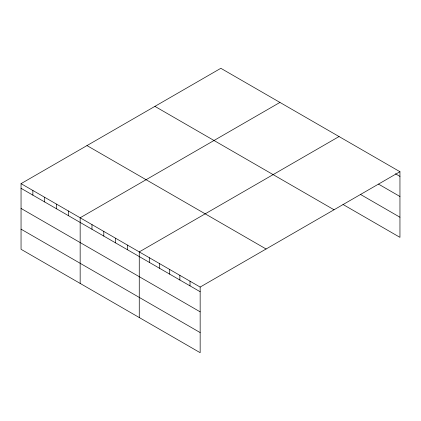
<?xml version="1.0" encoding="UTF-8"?>
<svg xmlns="http://www.w3.org/2000/svg" width="421" height="421" viewBox="0 0 421 421"><rect width="100%" height="100%" fill="white"/><g stroke="black" fill="none" stroke-linecap="round" stroke-linejoin="round"><path stroke-width="0.63" d="M21.05 183.651L200.159 287.059L200.159 352.698L21.05 249.29L21.05 183.651L220.841 68.302L399.95 171.71L399.95 237.349L342.999 204.469M279.944 102.429L80.158 217.773L80.158 283.412M339.052 136.551L139.262 251.9L139.262 317.539M200.159 287.059L399.95 171.71M395.44 173.773L399.95 176.378M378.521 184.13L399.95 196.496M360.481 194.439L399.95 217.231M154.907 106.366L334.021 209.774M86.979 145.587L266.093 248.995M21.05 188.313L200.159 291.727M21.05 208.437L200.159 311.845M21.05 229.166L200.159 332.574M190.013 281.196L190.013 285.864M179.862 275.339L179.862 280.007M169.71 269.477L169.71 274.145M159.564 263.62L159.564 268.282M149.413 257.757L149.413 262.425M127.442 245.075L127.442 249.742M115.622 238.249L115.622 242.917M103.798 231.424L103.798 236.092M91.978 224.598L91.978 229.266M68.334 210.947L68.334 215.615M56.514 204.127L56.514 208.79M44.694 197.302L44.694 201.964M32.87 190.476L32.87 195.139"/></g></svg>
